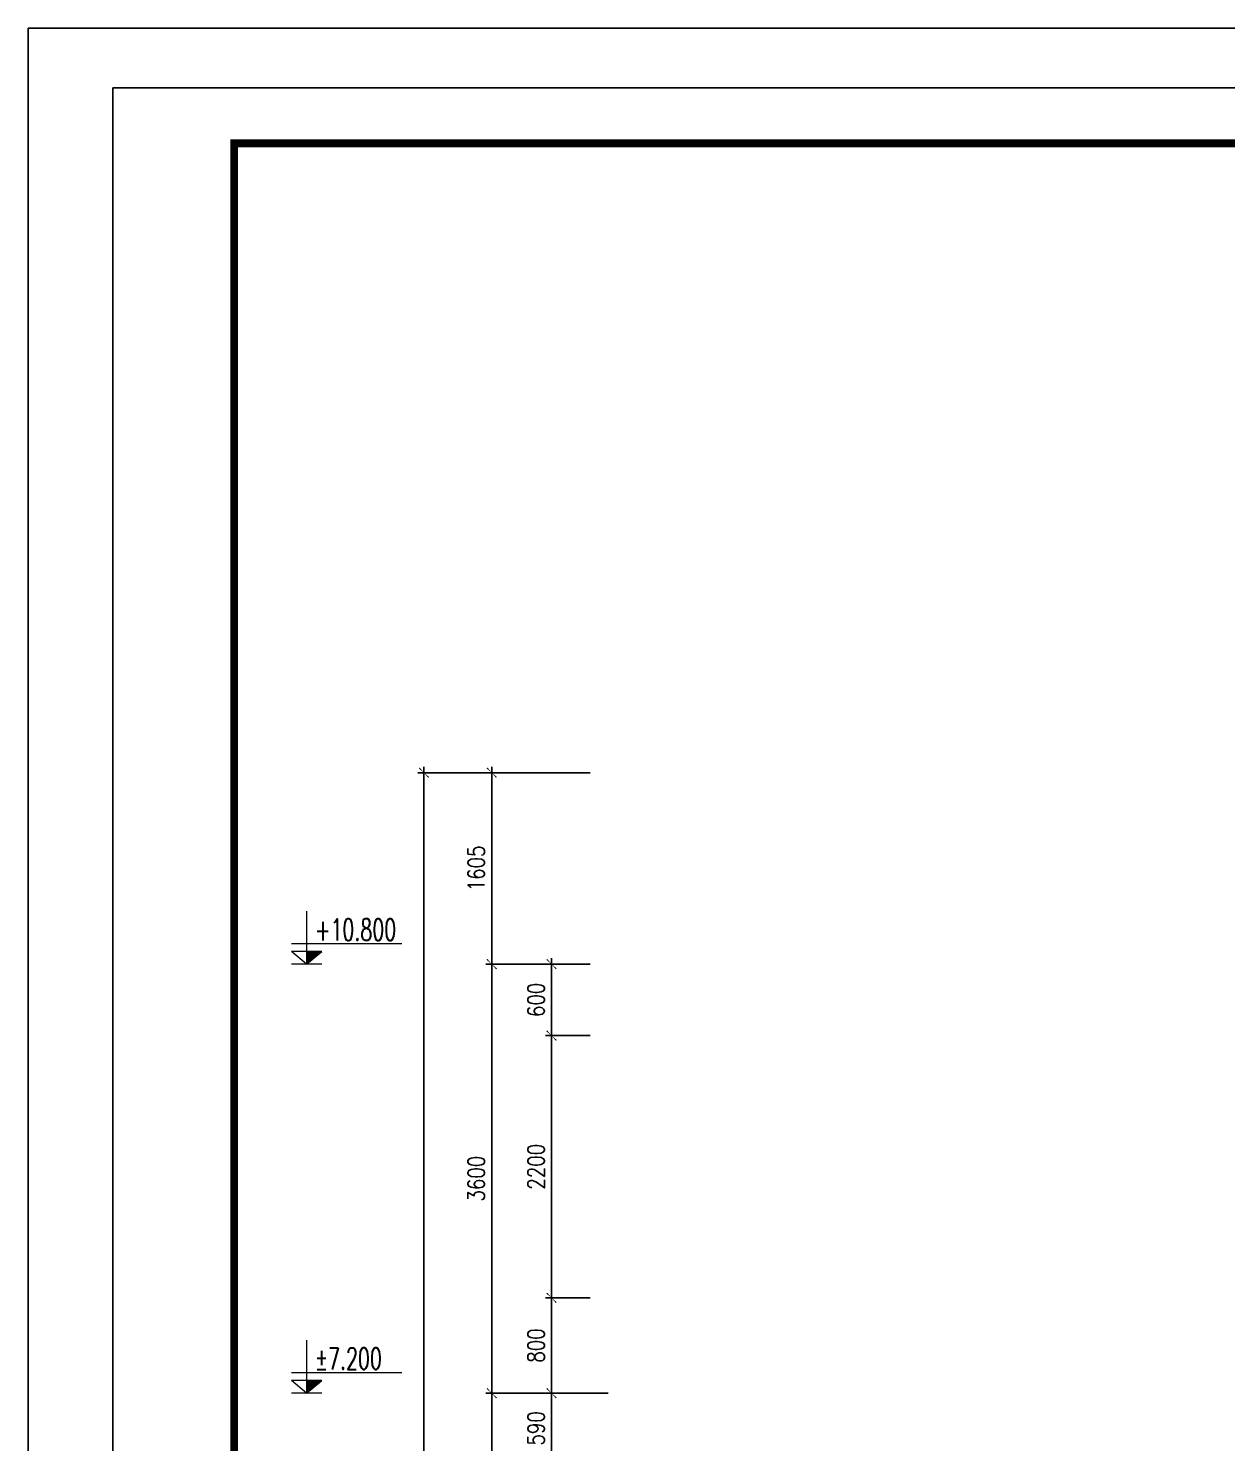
# Model space of a CAD drawing. Header units: millimetres. Extents: x -34806 to 662668, y 63228 to 99452.
# Drawn here: x 518113 to 528172, y 83877 to 95743 of the extents above; entities that cross this region are included whole.
import ezdxf
from ezdxf.enums import TextEntityAlignment as Align

# ---------------------------------------------------------------- set-up
doc = ezdxf.new("R2010")
doc.units = ezdxf.units.MM
doc.header["$LTSCALE"] = 200
doc.header["$MEASUREMENT"] = 0
doc.header["$PDMODE"] = 3
doc.header["$PDSIZE"] = 50
doc.layers.get('0').update_dxf_attribs({"color": 95, "linetype": 'CONTINUOUS'})
doc.layers.get('DEFPOINTS').update_dxf_attribs({"linetype": 'CONTINUOUS'})
for name, color, linetype in [('DIM', 1, 'CONTINUOUS'), ('KHUNGTEN', 7, 'CONTINUOUS'), ('TEXT', 7, 'CONTINUOUS')]:
    doc.layers.add(name, color=color, linetype=linetype)
doc.layers.add('hacth', color=251, linetype='CONTINUOUS', lineweight=13)
doc.layers.add('thay', color=7, linetype='CONTINUOUS', lineweight=18)
doc.styles.add('Arial N  iso', font='VNARIALN.ttf')
doc.styles.add('RomanS', font='romans.shx', dxfattribs={"width": 0.8})
doc.styles.add('Scale', font='vnsimli.shx', dxfattribs={"width": 0.65, "bigfont": 'bigfont.shx'})
doc.dimstyles.new('D1', dxfattribs={"dimtxt": 140, "dimasz": 80, "dimexe": 50, "dimexo": 0, "dimgap": 60, "dimtad": 1, "dimdec": 0, "dimzin": 0, "dimdsep": 46, "dimtxsty": 'RomanS', "dimblk1": 'ARCHTICK', "dimblk2": 'ARCHTICK', "dimsah": 1, "dimcen": 100, "dimdle": 50, "dimclrt": 7, "dimadec": 0, "dimazin": 0, "dimtfac": 0.005, "dimtdec": 0, "dimtix": 1, "dimtofl": 0, "dimtmove": 2, "dimatfit": 3, "dimldrblk": 'ARCHTICK', "dimfxl": 1, "dimtvp": 0.8, "dimtolj": 1, "dimtzin": 0, "dimarcsym": 0})

# ---------------------------------------------------------------- blocks, each defined once
blk = doc.blocks.new('_ArchTick')
at = {"layer": 'DIM', "color": 150}
blk.add_lwpolyline([(0.5, 0.5, 0.133, 0, 0), (0, 0, 0, 0.133, 0), (-0.5, -0.5, 0.133, 0.133, 0)], format="xyseb", dxfattribs=at)
blk = doc.blocks.new('*D830')
at = {"layer": 'DEFPOINTS', "color": 0}
for p in [(521434, 89498), (522829, 89498), (522981, 76492)]:
    blk.add_point(p, dxfattribs=at)
at = {"layer": 'DIM', "color": 0, "lineweight": -2}
for p, q in [((522829, 89498), (521384, 89498)), ((521434, 76442), (521434, 89548)), ((522981, 76492), (521384, 76492))]:
    blk.add_line(p, q, dxfattribs=at)
at = {"layer": 'DIM', "color": 0, "lineweight": -2, "xscale": 80, "yscale": 80, "zscale": 80}
for p, rotation in [((521434, 89498), 90), ((521434, 76492), 270)]:
    blk.add_blockref('_ArchTick', p, dxfattribs=dict(at, rotation=rotation))
at = {"layer": 'DIM', "color": 7, "insert": (521266, 83042), "char_height": 140, "attachment_point": 5, "rotation": 90, "style": 'RomanS'}
blk.add_mtext('\\A1;13005', dxfattribs=at)
blk = doc.blocks.new('*D833')
at = {"layer": 'DEFPOINTS', "color": 0}
for p in [(522003, 84292), (522981, 84292), (522981, 80792)]:
    blk.add_point(p, dxfattribs=at)
at = {"layer": 'DIM', "color": 0, "lineweight": -2}
for p, q in [((522981, 84292), (521953, 84292)), ((522003, 80742), (522003, 84342)), ((522981, 80792), (521953, 80792))]:
    blk.add_line(p, q, dxfattribs=at)
at = {"layer": 'DIM', "color": 0, "lineweight": -2, "xscale": 80, "yscale": 80, "zscale": 80}
for p, rotation in [((522003, 84292), 90), ((522003, 80792), 270)]:
    blk.add_blockref('_ArchTick', p, dxfattribs=dict(at, rotation=rotation))
at = {"layer": 'DIM', "color": 7, "insert": (521873, 82542), "char_height": 140, "attachment_point": 5, "rotation": 90, "style": 'RomanS'}
blk.add_mtext('\\A1;3500', dxfattribs=at)
blk = doc.blocks.new('*D834')
at = {"layer": 'DEFPOINTS', "color": 0}
for p in [(522003, 87892), (522829, 87892), (522981, 84292)]:
    blk.add_point(p, dxfattribs=at)
at = {"layer": 'DIM', "color": 0, "lineweight": -2}
for p, q in [((522003, 84242), (522003, 87942)), ((522829, 87892), (521953, 87892)), ((522981, 84292), (521953, 84292))]:
    blk.add_line(p, q, dxfattribs=at)
at = {"layer": 'DIM', "color": 0, "lineweight": -2, "xscale": 80, "yscale": 80, "zscale": 80}
for p, rotation in [((522003, 87892), 90), ((522003, 84292), 270)]:
    blk.add_blockref('_ArchTick', p, dxfattribs=dict(at, rotation=rotation))
at = {"layer": 'DIM', "color": 7, "insert": (521873, 86092), "char_height": 140, "attachment_point": 5, "rotation": 90, "style": 'RomanS'}
blk.add_mtext('\\A1;3600', dxfattribs=at)
blk = doc.blocks.new('*D835')
at = {"layer": 'DEFPOINTS', "color": 0}
for p in [(522003, 89498), (522829, 89498), (522829, 87892)]:
    blk.add_point(p, dxfattribs=at)
at = {"layer": 'DIM', "color": 0, "lineweight": -2}
for p, q in [((522829, 89498), (521953, 89498)), ((522003, 87842), (522003, 89548)), ((522829, 87892), (521953, 87892))]:
    blk.add_line(p, q, dxfattribs=at)
at = {"layer": 'DIM', "color": 0, "lineweight": -2, "xscale": 80, "yscale": 80, "zscale": 80}
for p, rotation in [((522003, 89498), 90), ((522003, 87892), 270)]:
    blk.add_blockref('_ArchTick', p, dxfattribs=dict(at, rotation=rotation))
at = {"layer": 'DIM', "color": 7, "insert": (521873, 88695), "char_height": 140, "attachment_point": 5, "rotation": 90, "style": 'RomanS'}
blk.add_mtext('\\A1;1605', dxfattribs=at)
blk = doc.blocks.new('*D838')
at = {"layer": 'DEFPOINTS', "color": 0}
for p in [(522505, 84292), (522829, 84292), (522829, 83702)]:
    blk.add_point(p, dxfattribs=at)
at = {"layer": 'DIM', "color": 0, "lineweight": -2}
for p, q in [((522829, 84292), (522455, 84292)), ((522505, 83652), (522505, 84342)), ((522829, 83702), (522455, 83702))]:
    blk.add_line(p, q, dxfattribs=at)
at = {"layer": 'DIM', "color": 0, "lineweight": -2, "xscale": 80, "yscale": 80, "zscale": 80}
for p, rotation in [((522505, 84292), 90), ((522505, 83702), 270)]:
    blk.add_blockref('_ArchTick', p, dxfattribs=dict(at, rotation=rotation))
at = {"layer": 'DIM', "color": 7, "insert": (522375, 83997), "char_height": 140, "attachment_point": 5, "rotation": 90, "style": 'RomanS'}
blk.add_mtext('\\A1;590', dxfattribs=at)
blk = doc.blocks.new('*D839')
at = {"layer": 'DEFPOINTS', "color": 0}
for p in [(522505, 85092), (522829, 85092), (522829, 84292)]:
    blk.add_point(p, dxfattribs=at)
at = {"layer": 'DIM', "color": 0, "lineweight": -2}
for p, q in [((522829, 85092), (522455, 85092)), ((522505, 84242), (522505, 85142)), ((522829, 84292), (522455, 84292))]:
    blk.add_line(p, q, dxfattribs=at)
at = {"layer": 'DIM', "color": 0, "lineweight": -2, "xscale": 80, "yscale": 80, "zscale": 80}
for p, rotation in [((522505, 85092), 90), ((522505, 84292), 270)]:
    blk.add_blockref('_ArchTick', p, dxfattribs=dict(at, rotation=rotation))
at = {"layer": 'DIM', "color": 7, "insert": (522375, 84692), "char_height": 140, "attachment_point": 5, "rotation": 90, "style": 'RomanS'}
blk.add_mtext('\\A1;800', dxfattribs=at)
blk = doc.blocks.new('*D840')
at = {"layer": 'DEFPOINTS', "color": 0}
for p in [(522505, 87292), (522829, 87292), (522829, 85092)]:
    blk.add_point(p, dxfattribs=at)
at = {"layer": 'DIM', "color": 0, "lineweight": -2}
for p, q in [((522505, 85042), (522505, 87342)), ((522829, 87292), (522455, 87292)), ((522829, 85092), (522455, 85092))]:
    blk.add_line(p, q, dxfattribs=at)
at = {"layer": 'DIM', "color": 0, "lineweight": -2, "xscale": 80, "yscale": 80, "zscale": 80}
for p, rotation in [((522505, 87292), 90), ((522505, 85092), 270)]:
    blk.add_blockref('_ArchTick', p, dxfattribs=dict(at, rotation=rotation))
at = {"layer": 'DIM', "color": 7, "insert": (522375, 86192), "char_height": 140, "attachment_point": 5, "rotation": 90, "style": 'RomanS'}
blk.add_mtext('\\A1;2200', dxfattribs=at)
blk = doc.blocks.new('cao do')
at = {"layer": 'thay'}
for p, q in [((0, 445), (0, 0)), ((798, 170), (-128, 170)), ((0, 0), (-128, 106)), ((128, 106), (-128, 106)), ((0, 0), (128, 106))]:
    blk.add_line(p, q, dxfattribs=at)
at = {"layer": 'thay', "ltscale": 600}
blk.add_line((128, 0), (-128, 0), dxfattribs=at)
at = {"layer": 'thay', "color": 150, "ltscale": 600}
blk.add_solid([(0, 0), (0, 106), (128, 106)], dxfattribs=at)
at = {"layer": 'TEXT', "style": 'Arial N  iso'}
blk.add_attdef('%%P0.000', text='', height=200, dxfattribs=at).set_placement((70, 290), align=Align.MIDDLE_LEFT)
blk = doc.blocks.new('*D841')
at = {"layer": 'DEFPOINTS', "color": 0}
for p in [(522505, 87892), (522829, 87892), (522829, 87292)]:
    blk.add_point(p, dxfattribs=at)
at = {"layer": 'DIM', "color": 0, "lineweight": -2}
for p, q in [((522505, 87242), (522505, 87942)), ((522829, 87892), (522455, 87892)), ((522829, 87292), (522455, 87292))]:
    blk.add_line(p, q, dxfattribs=at)
at = {"layer": 'DIM', "color": 0, "lineweight": -2, "xscale": 80, "yscale": 80, "zscale": 80}
for p, rotation in [((522505, 87892), 90), ((522505, 87292), 270)]:
    blk.add_blockref('_ArchTick', p, dxfattribs=dict(at, rotation=rotation))
at = {"layer": 'DIM', "color": 7, "insert": (522375, 87592), "char_height": 140, "attachment_point": 5, "rotation": 90, "style": 'RomanS'}
blk.add_mtext('\\A1;600', dxfattribs=at)
blk = doc.blocks.new('khung')
at = {"layer": 'DEFPOINTS', "color": 8}
blk.add_lwpolyline([(0, 0), (31503.2, 0), (31503.2, 22275), (0, 22275)], close=True, dxfattribs=at)
at = {"layer": 'KHUNGTEN', "color": 4, "const_width": 54.3}
blk.add_lwpolyline([(847.8, 388.1), (31117, 388.1), (31117, 21886.9), (847.8, 21886.9)], close=True, dxfattribs=at)

msp = doc.modelspace()

# ---------------------------------------------------------------- linework, layer by layer
msp.add_lwpolyline([(518113.1, 95743.3), (556876.2, 95743.3), (556876.2, 68042.1), (518113.1, 68042.1)], close=True)

# ---------------------------------------------------------------- block references
at = {"layer": 'DIM', "linetype": 'Continuous'}
ref = msp.add_blockref('cao do', (520449.5, 87891.2), dxfattribs=at)
ref.add_attrib('%%P0.000', '+10.800', dxfattribs={"layer": 'TEXT', "height": 180, "style": 'Scale', "width": 0.65}).set_placement((520519, 88181.3), align=Align.MIDDLE_LEFT)
ref = msp.add_blockref('cao do', (520449.5, 84292.3), dxfattribs=at)
ref.add_attrib('%%P0.000', '%%p7.200', dxfattribs={"layer": 'TEXT', "height": 180, "style": 'Scale', "width": 0.65}).set_placement((520519, 84582.3), align=Align.MIDDLE_LEFT)
at = {"layer": 'hacth', "xscale": 1.198705302042072, "yscale": 1.198705363407498, "zscale": 1.198705370056713}
msp.add_blockref('khung', (518824, 68542.1), dxfattribs=at)

# ---------------------------------------------------------------- dimensions: what is measured, and where the dimension line sits
at = {"layer": 'DIM'}
dim = msp.add_linear_dim(base=(521433.7, 89497.6), p1=(522980.8, 76492.3), p2=(522829.2, 89497.6), angle=90, dimstyle='D1', dxfattribs=at)
dim.commit()
dim.dimension.update_dxf_attribs({"geometry": '*D830', "text_midpoint": (521266.2, 83042.3), "dimtype": 128})
for base, p1, p2, picture, middle in [((522002.9757, 89497.5567), (522829.1536, 87892.1093), (522829.1536, 89497.5567), '*D835', (521872.9757, 88694.833)), ((522003, 87892.1), (522980.8, 84292.3), (522829.2, 87892.1), '*D834', (521873, 86092.2)), ((522505.3, 87892.1), (522829.2, 87291.7), (522829.2, 87892.1), '*D841', (522375.3, 87591.9)), ((522505.3, 87291.7), (522829.2, 85091.8), (522829.2, 87291.7), '*D840', (522375.3, 86191.8)), ((522505.33, 85091.8442), (522829.1536, 84292.2502), (522829.1536, 85091.8442), '*D839', (522375.33, 84692.0472)), ((522003, 84292.3), (522980.8, 80792.3), (522980.8, 84292.3), '*D833', (521873, 82542.3)), ((522505.3, 84292.3), (522829.2, 83702.3), (522829.2, 84292.3), '*D838', (522375.3, 83997.3))]:
    dim = msp.add_linear_dim(base=base, p1=p1, p2=p2, angle=90, dimstyle='D1', dxfattribs=at)
    dim.commit()
    dim.dimension.update_dxf_attribs({"geometry": picture, "text_midpoint": middle})

doc.saveas('drawing.dxf')
